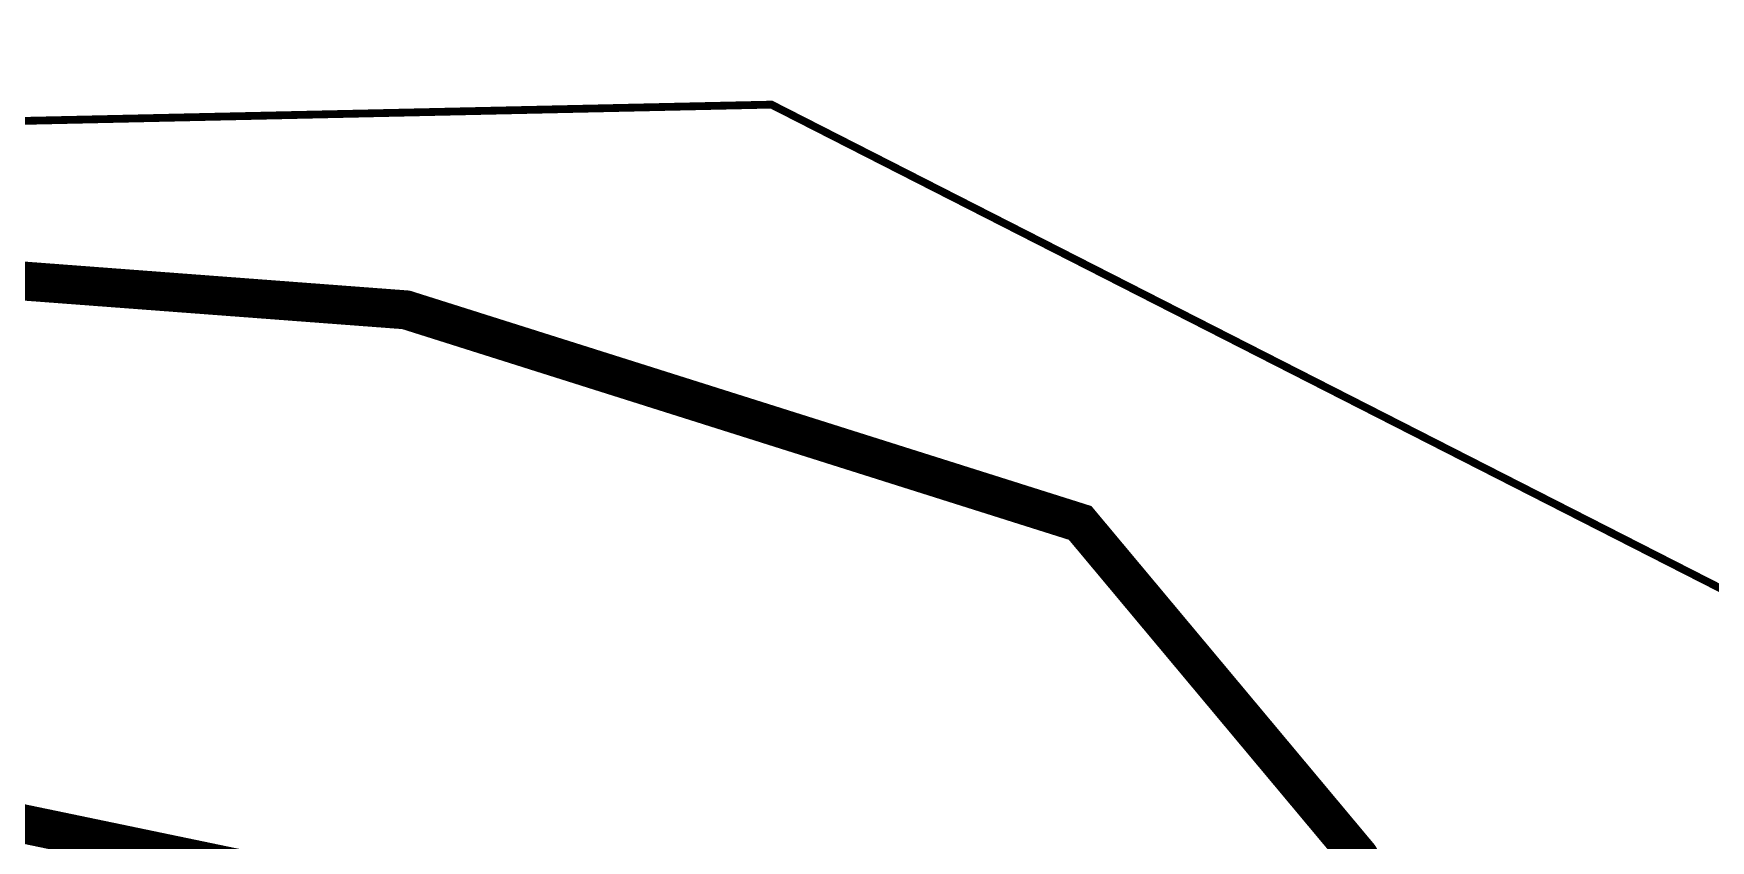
# Model space of a CAD drawing. Header units: metres. Extents: x 326467 to 340077, y 1811030 to 1824953.
# Drawn here: x 326608.4 to 326738.8, y 1813607.2 to 1813670 of the extents above; entities that cross this region are included whole.
import ezdxf

# ---------------------------------------------------------------- set-up
doc = ezdxf.new("R2010")
doc.units = ezdxf.units.M
doc.header["$MEASUREMENT"] = 0
for name, color, linetype in [('CRZ LINE FOR RIVER OR CREEK', 84, 'Continuous'), ('HAZARDS LINE', 1, 'Continuous'), ('NDZ-200M FROM CRZ', 30, 'Continuous'), ('SURVEY PLOT BOUNDARY', 35, 'Continuous')]:
    doc.layers.add(name, color=color, linetype=linetype)

# ---------------------------------------------------------------- blocks, each defined once
blk = doc.blocks.new('16')
at = {"layer": 'CRZ LINE FOR RIVER OR CREEK', "ltscale": 0.1, "const_width": 3.03, "flags": 128}
blk.add_lwpolyline([(326495.75, 1813638.51), (326540.3, 1813649.24), (326577.35, 1813653.01), (326637.32, 1813648.49), (326689.74, 1813631.92), (326711.42, 1813605.99), (326729.73, 1813575), (326748.49, 1813544.59), (326761.6, 1813514.1), (326801.51, 1813485.27), (326898.73, 1813472.61), (326963.44, 1813476.16), (326999.95, 1813492.05), (327034.42, 1813505.93), (327049.06, 1813546.9), (327059.3, 1813586.61), (327086.11, 1813639.19), (327120.64, 1813677.11), (327158.85, 1813700.03), (327213.89, 1813712.78)], dxfattribs=at)
at = {"layer": 'HAZARDS LINE', "lineweight": 18, "const_width": 3.03}
blk.add_lwpolyline([(326495.37, 1813590.09), (326519.68, 1813596.84), (326544, 1813604.74), (326560.2, 1813608.66), (326576.4, 1813612.57), (326588.53, 1813612.48), (326628.89, 1813604.08), (326661.13, 1813591.7), (326673.23, 1813587.57), (326677.24, 1813583.49), (326685.17, 1813563.21), (326705.16, 1813534.76), (326705.13, 1813530.71), (326721.05, 1813498.24), (326729.01, 1813482.01), (326732.99, 1813473.89), (326745.06, 1813465.71)], dxfattribs=at)
at = {"layer": 'NDZ-200M FROM CRZ', "const_width": 3.03, "flags": 128}
blk.add_lwpolyline([(326748.49, 1813544.59), (326729.73, 1813575), (326711.42, 1813605.99), (326689.74, 1813631.92), (326637.32, 1813648.49), (326577.35, 1813653.01)], dxfattribs=at)
at = {"layer": 'SURVEY PLOT BOUNDARY', "lineweight": 18, "const_width": 0.606}
for points in [[(326921.88, 1813852.51), (326981.49, 1813718.62), (326985.5, 1813714.54), (326980.52, 1813593.28), (326866.77, 1813521.38), (326746.28, 1813623.39), (326665.74, 1813664.45), (326528.27, 1813661.46), (326528.64, 1813709.98), (326508.46, 1813714.18), (326501.37, 1813843.62)], [(326501.37, 1813843.62), (326508.46, 1813714.18), (326528.64, 1813709.98), (326528.27, 1813661.46), (326495.83, 1813649.5), (326528.27, 1813661.46), (326665.74, 1813664.45), (326746.28, 1813623.39), (326866.77, 1813521.38), (326773.08, 1813429.11), (326769, 1813425.09), (326764.96, 1813425.13), (326636.82, 1813583.8), (326494.9, 1813528.29), (326636.82, 1813583.8), (326764.96, 1813425.13), (326773.04, 1813425.06), (327035.96, 1813443.25), (327092.9, 1813487.29), (327097.53, 1813564.08), (327129.84, 1813559.78), (327158.79, 1813644.47), (327243.99, 1813684.25)]]:
    blk.add_lwpolyline(points, dxfattribs=at)

msp = doc.modelspace()

# ---------------------------------------------------------------- block references
msp.add_blockref('16', (0, 0))

doc.saveas('drawing.dxf')
